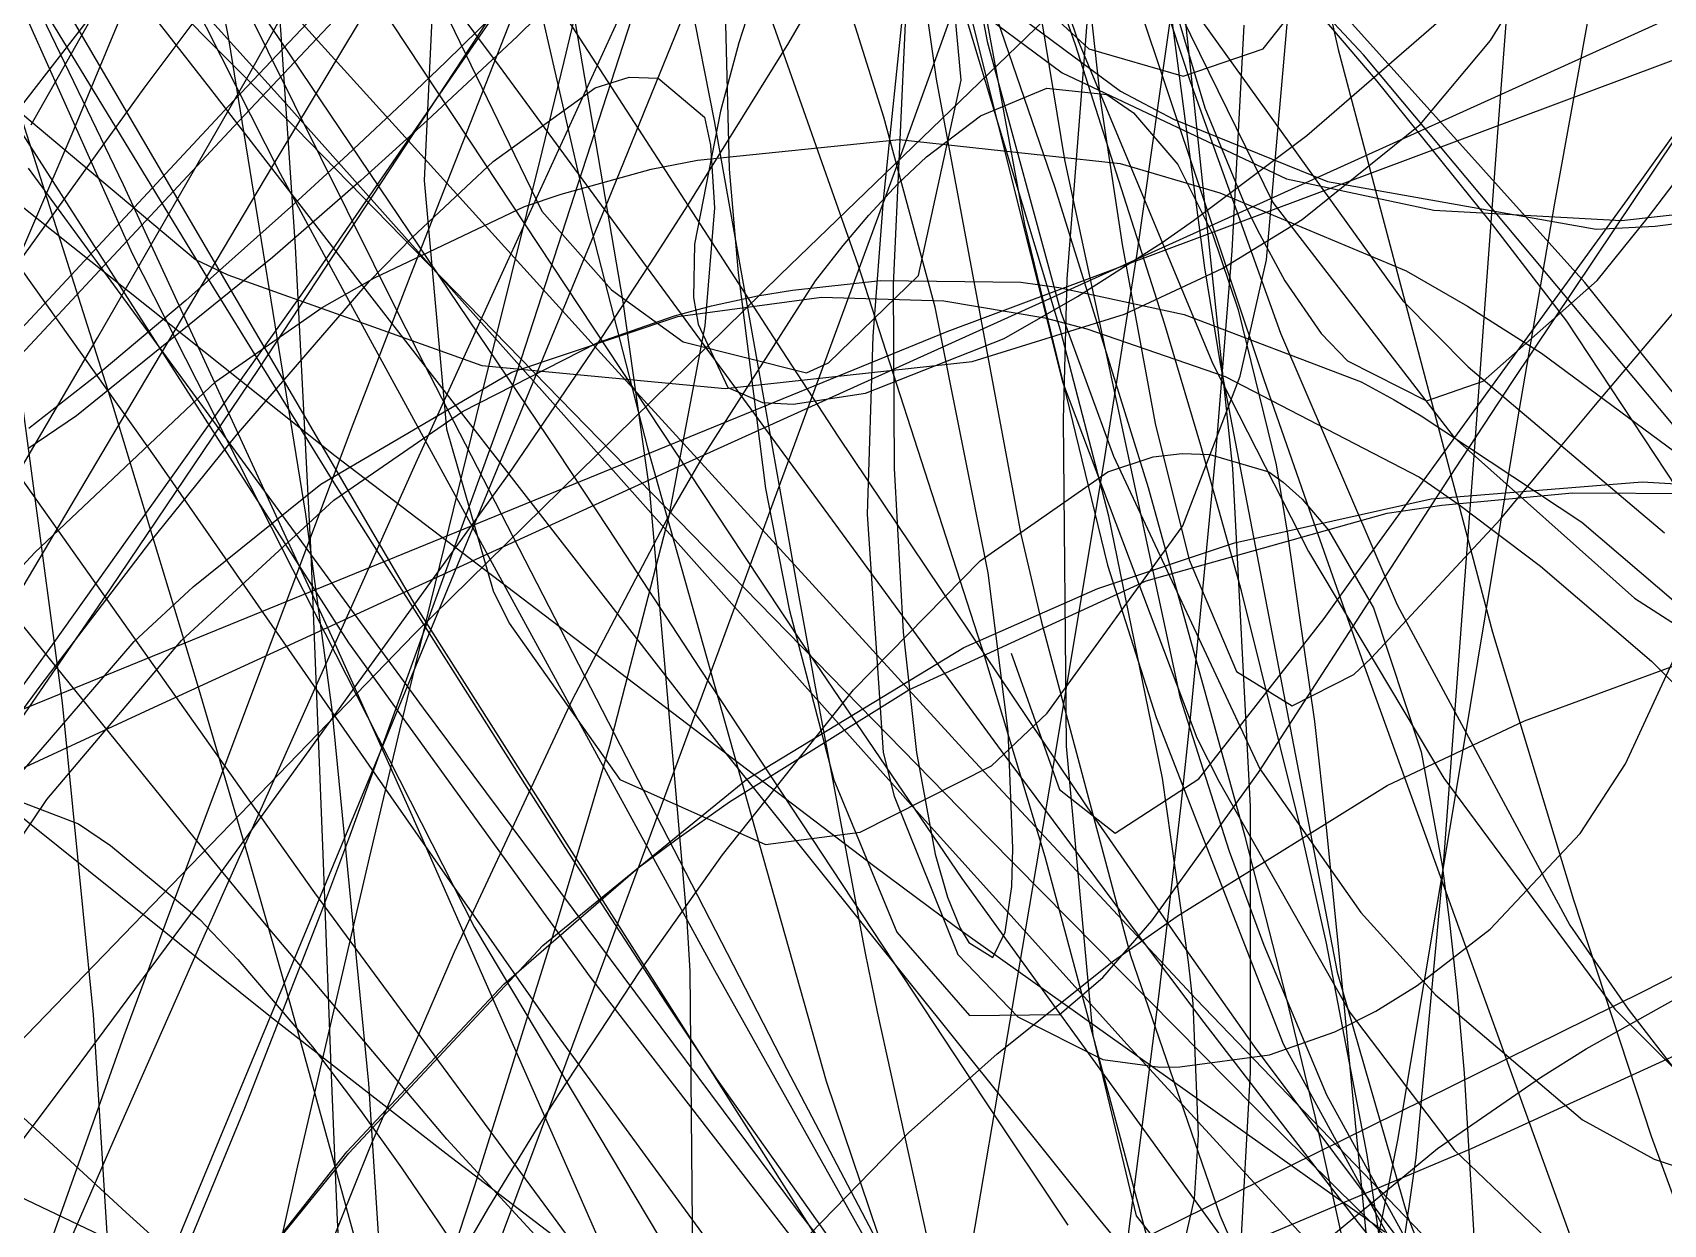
# Model space of a CAD drawing. Header units: metres. Extents: x -307 to 280, y -97 to 158.
# Drawn here: x -3.63 to 8.69, y 23.7 to 32.71 of the extents above; entities that cross this region are included whole.
import ezdxf

# ---------------------------------------------------------------- set-up
doc = ezdxf.new("R2010")
doc.units = ezdxf.units.M

msp = doc.modelspace()

# ---------------------------------------------------------------- linework, layer by layer
for p, q in [((-4.621, 37.298, -1350.394), (-1.763, 31.64, -1355.461)), ((5.286, 36.779, -1334.416), (6.23, 32.578, -1339.397)), ((-3.646, 32.009, -1305.28), (-1.295, 36.173, -1303.201)), ((-2.019, 32.355, -1352.888), (-0.284, 35.455, -1350.686)), ((3.07, 35.295, -1346.037), (3.577, 32.639, -1346.756)), ((6.422, 32.538, -1365.987), (3.93, 35.204, -1365.772)), ((-3.031, 29.899, -1342.954), (-4.668, 35.028, -1344.4)), ((-3.113, 35.096, -1352.438), (-0.859, 30.558, -1356.057)), ((3.427, 35.091, -1354.376), (4.253, 32.673, -1355.379)), ((-0.781, 30.863, -1366.191), (0.807, 34.914, -1364.74)), ((2.604, 30.951, -1333.388), (1.213, 34.89, -1334.804)), ((2.832, 34.897, -1335.606), (3.192, 32.355, -1339.19)), ((-0.198, 34.627, -1345.29), (0.569, 31.293, -1347.887)), ((-4.478, 34.597, -1339.83), (-2.883, 31.038, -1344.21)), ((-2.949, 31.555, -1341.956), (-4.406, 34.58, -1342.977)), ((-1.643, 31.98, -1336.531), (-4.196, 34.552, -1337.757)), ((1.019, 34.571, -1341.491), (1.514, 32.04, -1340.393)), ((4.245, 32.614, -1335.226), (3.532, 34.623, -1335.8)), ((6.525, 32.338, -1367.644), (4.688, 34.493, -1367.656)), ((2.967, 31.896, -1358.192), (3.823, 34.262, -1356.675)), ((4.195, 34.36, -1339.319), (4.434, 32.186, -1343.944)), ((-2.151, 32.152, -1322.673), (-0.198, 34.217, -1321.684)), ((4.594, 34.242, -1346.354), (5.222, 32.137, -1350.899)), ((1.994, 30.359, -1346.799), (-0.382, 34.028, -1348.945)), ((-0.074, 30.917, -1365.015), (1.346, 34.014, -1363.913)), ((3.382, 32.346, -1350.033), (3.218, 34.119, -1350.464)), ((4.092, 31.534, -1333.671), (3.228, 34.053, -1334.413)), ((4.44, 34.063, -1349.034), (5.736, 31.423, -1350.502)), ((7.592, 34.01, -1334.071), (7.438, 32.018, -1334.145)), ((-1.739, 32.191, -1338.639), (-3.314, 33.936, -1339.412)), ((-2.114, 31.997, -1322.616), (-0.289, 33.934, -1321.703)), ((1.33, 33.961, -1340.585), (0.027, 32.677, -1342.599)), ((2.079, 32.627, -1311.63), (2.811, 33.897, -1310.972)), ((4.418, 33.89, -1346.722), (4.18, 30.845, -1347.492)), ((4.819, 33.975, -1339.796), (5.219, 30.928, -1343.117)), ((8.32, 33.932, -1339.8), (7.863, 31.418, -1340.438)), ((-1.923, 30.168, -1344.333), (0.459, 33.792, -1342.399)), ((-0.106, 32.453, -1349.123), (-1.18, 33.882, -1349.93)), ((1.574, 33.819, -1334.382), (1.628, 31.673, -1338.207)), ((2.086, 33.838, -1342.391), (1.702, 32.629, -1345.52)), ((-2.793, 32.287, -1354.015), (-1.726, 33.705, -1352.641)), ((-0.576, 33.739, -1354.05), (-0.675, 31.589, -1356.23)), ((0.717, 31.443, -1363.168), (1.624, 33.67, -1362.14)), ((2.798, 32.067, -1357.603), (2.292, 33.673, -1357.828)), ((5.689, 30.99, -1369.862), (5.931, 33.744, -1370.14)), ((-4.743, 33.546, -1338.623), (-1.248, 28.097, -1346.166)), ((-2.339, 30.895, -1357.588), (-3.954, 33.548, -1358.245)), ((-1.593, 30.741, -1345.473), (0.37, 33.588, -1343.977)), ((0.628, 33.524, -1345.579), (0.38, 32.486, -1345.003)), ((3.012, 33.571, -1348.907), (2.793, 31.439, -1351.613)), ((4.521, 33.519, -1342.41), (5.669, 30.084, -1346.212)), ((-2.289, 32.278, -1349.931), (-3.158, 33.395, -1350.196)), ((0.328, 29.546, -1348.828), (-2.296, 33.439, -1349.615)), ((-1.772, 31.779, -1352.937), (-0.795, 33.405, -1351.682)), ((-2.151, 32.658, -1334.286), (-2.292, 33.373, -1334.424)), ((-0.719, 33.279, -1346.106), (0.212, 31.357, -1346.919)), ((0.828, 30.672, -1334.179), (0.383, 33.27, -1334.731)), ((3.343, 33.279, -1355.718), (4.147, 30.067, -1356.954)), ((3.479, 33.308, -1340.509), (3.86, 31.257, -1343.142)), ((3.898, 33.357, -1338.797), (4.162, 31.744, -1340.947)), ((-3.536, 33.152, -1347.638), (-0.746, 28.382, -1351.219)), ((-3.336, 31.94, -1353.899), (-2.834, 33.148, -1353.14)), ((0.237, 33.219, -1342.112), (-0.513, 32.485, -1343.251)), ((4.131, 30.459, -1356.618), (3.313, 33.17, -1357.102)), ((5.435, 29.413, -1335.207), (5.035, 33.2, -1336.092)), ((5.662, 32.584, -1370.732), (6.123, 33.164, -1372.25)), ((3.254, 33.062, -1353.965), (4.144, 32.401, -1354.708)), ((3.822, 33.068, -1363.806), (4.346, 32.584, -1366.189)), ((4.997, 33.079, -1340.911), (4.709, 31.038, -1340.015)), ((5.994, 31.928, -1371.316), (7.282, 33.046, -1372.79)), ((8.094, 30.817, -1364.773), (6.026, 33.118, -1364.773)), ((-1.776, 32.948, -1338.053), (-1.651, 31.091, -1337.48)), ((-0.22, 31.721, -1347.834), (-1.038, 32.96, -1348.527)), ((1.302, 29.452, -1306.069), (8.922, 32.899, -1301.309)), ((2.013, 30.875, -1305.609), (4.163, 32.947, -1304.359)), ((3.629, 32.973, -1353.948), (4.584, 32.262, -1354.812)), ((4.898, 32.987, -1356.454), (5.112, 32.335, -1356.716)), ((7.38, 32.645, -1359.875), (7.545, 32.911, -1359.853)), ((-4.185, 31.551, -1367.349), (-3.233, 32.779, -1370.093)), ((0.658, 30.284, -1336.602), (-1.694, 32.879, -1337.836)), ((-0.035, 29.958, -1353.624), (0.89, 32.804, -1351.964)), ((2.964, 32.886, -1347.452), (2.867, 30.8, -1348.375)), ((5.137, 32.881, -1351.267), (6.718, 30.679, -1352.605)), ((-1.571, 29.067, -1333.597), (-2.151, 32.658, -1334.286)), ((0.027, 32.677, -1342.599), (-0.65, 32.044, -1343.688)), ((4.253, 32.673, -1355.379), (5.283, 30.204, -1356.437)), ((5.518, 32.761, -1336.605), (5.425, 31.057, -1335.885)), ((1.313, 31.396, -1312.406), (2.079, 32.627, -1311.63)), ((1.702, 32.629, -1345.52), (1.564, 32.113, -1347.105)), ((3.276, 30.449, -1307.23), (9.138, 32.639, -1304.176)), ((3.577, 32.639, -1346.756), (4.135, 30.595, -1347.407)), ((4.921, 30.5, -1334.627), (4.245, 32.614, -1335.226)), ((4.346, 32.584, -1366.189), (5.059, 32.377, -1368.805)), ((5.059, 32.377, -1368.805), (5.662, 32.584, -1370.732)), ((6.23, 32.578, -1339.397), (7.397, 28.176, -1343.89)), ((9.137, 29.293, -1366.016), (6.422, 32.538, -1365.987)), ((6.849, 32.012, -1359.877), (7.38, 32.645, -1359.875)), ((8.415, 31.446, -1377.16), (9.2, 32.541, -1379.107)), ((-0.513, 32.485, -1343.251), (-0.798, 32.213, -1343.702)), ((1.607, 30.116, -1347.676), (-0.106, 32.453, -1349.123)), ((0.38, 32.486, -1345.003), (0.212, 31.805, -1344.672)), ((8.574, 31.313, -1366.962), (9.453, 32.467, -1369.396)), ((-1.351, 29.508, -1331.522), (-4.851, 32.293, -1333.691)), ((-3.799, 30.886, -1355.265), (-2.793, 32.287, -1354.015)), ((-3.144, 30.4, -1354.321), (-2.019, 32.355, -1352.888)), ((-0.156, 31.731, -1347.499), (0.615, 32.288, -1346.615)), ((0.615, 32.288, -1346.615), (0.873, 32.369, -1346.261)), ((0.873, 32.369, -1346.261), (1.092, 32.362, -1345.912)), ((1.092, 32.362, -1345.912), (1.442, 32.067, -1345.168)), ((3.058, 30.87, -1349.382), (3.382, 32.346, -1350.033)), ((3.192, 32.355, -1339.19), (3.831, 28.916, -1343.789)), ((3.527, 32.077, -1345.498), (4.028, 32.286, -1344.89)), ((4.028, 32.286, -1344.89), (4.482, 32.238, -1344.21)), ((4.144, 32.401, -1354.708), (5.839, 31.6, -1355.873)), ((5.112, 32.335, -1356.716), (5.793, 30.434, -1357.501)), ((7.371, 31.288, -1367.599), (6.525, 32.338, -1367.644)), ((-3.913, 32.257, -1354.168), (-2.403, 30.992, -1355.775)), ((-1.324, 31.029, -1349.612), (-2.289, 32.278, -1349.931)), ((0.751, 29.399, -1337.252), (-1.739, 32.191, -1338.639)), ((-0.798, 32.213, -1343.702), (-1.253, 31.785, -1344.439)), ((4.434, 32.186, -1343.944), (4.598, 31.104, -1346.386)), ((4.482, 32.238, -1344.21), (4.684, 32.1, -1343.84)), ((4.584, 32.262, -1354.812), (4.985, 32.052, -1355.122)), ((-3.823, 30.359, -1323.667), (-2.151, 32.152, -1322.673)), ((-0.65, 32.044, -1343.688), (-1.155, 31.588, -1344.535)), ((1.564, 32.113, -1347.105), (1.366, 31.108, -1350.702)), ((1.442, 32.067, -1345.168), (1.487, 31.856, -1344.952)), ((1.514, 32.04, -1340.393), (1.846, 30.188, -1339.584)), ((3.184, 30.631, -1357.31), (2.798, 32.067, -1357.603)), ((3.12, 31.766, -1345.917), (3.527, 32.077, -1345.498)), ((4.684, 32.1, -1343.84), (5.019, 31.71, -1343.13)), ((4.985, 32.052, -1355.122), (6.15, 31.582, -1355.954)), ((5.222, 32.137, -1350.899), (5.52, 31.416, -1352.772)), ((-4.235, 29.85, -1355.229), (-3.336, 31.94, -1353.899)), ((-3.723, 30.272, -1323.563), (-2.114, 31.997, -1322.616)), ((1.744, 28.51, -1334.636), (-1.643, 31.98, -1336.531)), ((5.136, 31.286, -1369.995), (5.994, 31.928, -1371.316)), ((5.957, 31.293, -1359.765), (6.849, 32.012, -1359.877)), ((7.438, 32.018, -1334.145), (7.353, 30.864, -1334.232)), ((0.212, 31.805, -1344.672), (-0.25, 29.942, -1343.841)), ((1.389, 31.741, -1337.91), (2.912, 31.897, -1337.535)), ((1.487, 31.856, -1344.952), (1.517, 31.383, -1344.57)), ((1.553, 28.044, -1360.521), (2.967, 31.896, -1358.192)), ((2.912, 31.897, -1337.535), (4.582, 31.718, -1336.991)), ((7.546, 30.069, -1369.745), (8.78, 31.911, -1372.68)), ((-0.68, 27.602, -1347.643), (-3.666, 31.682, -1349.461)), ((-2.874, 29.924, -1354.198), (-1.772, 31.779, -1352.937)), ((-1.253, 31.785, -1344.439), (-1.661, 31.41, -1345.128)), ((-0.767, 31.157, -1348.139), (-0.156, 31.731, -1347.499)), ((1.736, 28.763, -1345.984), (-0.22, 31.721, -1347.834)), ((0.359, 31.485, -1338.112), (1.039, 31.673, -1337.986)), ((1.039, 31.673, -1337.986), (1.389, 31.741, -1337.91)), ((1.628, 31.673, -1338.207), (1.697, 30.891, -1339.644)), ((2.903, 31.562, -1346.121), (3.12, 31.766, -1345.917)), ((4.162, 31.744, -1340.947), (5.034, 27.688, -1346.151)), ((4.582, 31.718, -1336.991), (5.336, 31.494, -1336.687)), ((5.019, 31.71, -1343.13), (5.279, 31.185, -1342.444)), ((8.174, 29.894, -1369.131), (9.739, 31.745, -1372.8)), ((-2.702, 29.488, -1349.179), (-4.204, 31.597, -1349.987)), ((-1.359, 28.11, -1340.647), (-2.949, 31.555, -1341.956)), ((-1.155, 31.588, -1344.535), (-1.822, 31.007, -1345.711)), ((-1.763, 31.64, -1355.461), (-1.279, 30.74, -1356.07)), ((-0.675, 31.589, -1356.23), (-0.507, 29.712, -1358.4)), ((2.683, 31.326, -1346.315), (2.903, 31.562, -1346.121)), ((5.839, 31.6, -1355.873), (6.952, 31.365, -1356.498)), ((6.15, 31.582, -1355.954), (8.179, 31.221, -1357.193)), ((-0.991, 27.311, -1365.039), (0.717, 31.443, -1363.168)), ((0.081, 31.392, -1338.159), (0.359, 31.485, -1338.112)), ((2.793, 31.439, -1351.613), (2.715, 30.412, -1353.045)), ((4.797, 29.268, -1333.018), (4.092, 31.534, -1333.671)), ((5.336, 31.494, -1336.687), (6.744, 30.906, -1336.048)), ((5.736, 31.423, -1350.502), (7.106, 29.647, -1351.643)), ((7.489, 30.169, -1374.623), (8.415, 31.446, -1377.16)), ((-1.661, 31.41, -1345.128), (-2.478, 30.681, -1346.594)), ((-1.051, 30.854, -1338.303), (0.081, 31.392, -1338.159)), ((0.212, 31.357, -1346.919), (0.739, 30.763, -1347.336)), ((1.07, 31.018, -1312.662), (1.313, 31.396, -1312.406)), ((1.517, 31.383, -1344.57), (1.445, 30.49, -1344.028)), ((2.489, 31.097, -1346.475), (2.683, 31.326, -1346.315)), ((5.52, 31.416, -1352.772), (5.617, 31.217, -1353.362)), ((6.952, 31.365, -1356.498), (8.37, 31.287, -1357.208)), ((7.863, 31.418, -1340.438), (7.579, 29.757, -1340.999)), ((8.187, 30.832, -1365.753), (8.574, 31.313, -1366.962)), ((8.37, 31.287, -1357.208), (9.547, 31.418, -1357.737)), ((8.625, 31.244, -1357.43), (9.348, 31.335, -1357.803)), ((0.569, 31.293, -1347.887), (1.012, 29.569, -1349.081)), ((3.86, 31.257, -1343.142), (4.487, 28.683, -1346.312)), ((4.9, 31.12, -1369.589), (5.136, 31.286, -1369.995)), ((5.279, 31.185, -1342.444), (5.474, 30.612, -1341.817)), ((5.353, 30.923, -1359.647), (5.957, 31.293, -1359.765)), ((5.617, 31.217, -1353.362), (5.827, 30.831, -1354.614)), ((7.957, 30.527, -1367.546), (7.371, 31.288, -1367.599)), ((8.179, 31.221, -1357.193), (8.625, 31.244, -1357.43)), ((-3.409, 27.642, -1338.553), (-3.878, 31.147, -1339.211)), ((-1.651, 31.091, -1337.48), (-1.532, 28.766, -1336.727)), ((-1.088, 30.827, -1348.464), (-0.767, 31.157, -1348.139)), ((1.366, 31.108, -1350.702), (1.36, 30.705, -1352.632)), ((2.28, 30.83, -1346.638), (2.489, 31.097, -1346.475)), ((4.261, 30.711, -1368.306), (4.9, 31.12, -1369.589)), ((4.598, 31.104, -1346.386), (4.846, 29.754, -1349.722)), ((5.425, 31.057, -1335.885), (5.304, 29.52, -1335.351)), ((-1.822, 31.007, -1345.711), (-3.303, 29.812, -1348.611)), ((-2.883, 31.038, -1344.21), (-0.297, 25.947, -1349.619)), ((-2.403, 30.992, -1355.775), (-2.159, 30.876, -1355.969)), ((1.587, 27.284, -1348.474), (-1.324, 31.029, -1349.612)), ((0.665, 30.402, -1313.1), (1.07, 31.018, -1312.662)), ((3.56, 27.991, -1332.282), (2.604, 30.951, -1333.388)), ((4.709, 31.038, -1340.015), (4.464, 29.496, -1339.454)), ((5.219, 30.928, -1343.117), (5.338, 30.203, -1343.868)), ((5.488, 30.111, -1369.658), (5.689, 30.99, -1369.862)), ((-1.357, 29.304, -1357.099), (-2.339, 30.895, -1357.588)), ((-2.159, 30.876, -1355.969), (-0.24, 30.192, -1357.332)), ((-2.097, 29.661, -1349.446), (-1.088, 30.827, -1348.464)), ((-1.447, 30.628, -1338.344), (-1.051, 30.854, -1338.303)), ((-1.212, 29.747, -1366.578), (-0.781, 30.863, -1366.191)), ((-0.75, 28.165, -1307.221), (2.013, 30.875, -1305.609)), ((-0.739, 29.453, -1365.5), (-0.074, 30.917, -1365.015)), ((1.428, 29.495, -1347.208), (2.28, 30.83, -1346.638)), ((1.697, 30.891, -1339.644), (1.903, 29.263, -1342.743)), ((2.107, 30.761, -1337.934), (2.772, 30.833, -1337.714)), ((2.38, 30.212, -1348.682), (3.058, 30.87, -1349.382)), ((2.772, 30.833, -1337.714), (3.833, 30.821, -1337.313)), ((3.833, 30.821, -1337.313), (4.119, 30.779, -1337.19)), ((4.18, 30.845, -1347.492), (4.152, 29.783, -1347.85)), ((4.616, 30.578, -1359.463), (5.353, 30.923, -1359.647)), ((5.827, 30.831, -1354.614), (6.1, 30.432, -1356.189)), ((6.744, 30.906, -1336.048), (7.208, 30.64, -1335.807)), ((7.353, 30.864, -1334.232), (7.26, 29.577, -1334.363)), ((7.325, 30.073, -1362.39), (8.187, 30.832, -1365.753)), ((9.983, 28.455, -1364.611), (8.094, 30.817, -1364.773)), ((-3.485, 28.08, -1347.001), (-1.593, 30.741, -1345.473)), ((-2.478, 30.681, -1346.594), (-3.142, 30.123, -1347.934)), ((-1.279, 30.74, -1356.07), (1.518, 25.623, -1359.126)), ((0.739, 30.763, -1347.336), (1.28, 30.369, -1347.764)), ((1.241, 30.562, -1336.472), (2.325, 30.708, -1336.063)), ((1.36, 30.705, -1352.632), (1.393, 30.503, -1353.82)), ((1.495, 30.641, -1338.116), (1.842, 30.717, -1338.015)), ((1.842, 30.717, -1338.015), (2.107, 30.761, -1337.934)), ((2.325, 30.708, -1336.063), (3.249, 30.68, -1335.666)), ((2.867, 30.8, -1348.375), (2.874, 29.416, -1349.134)), ((3.705, 30.396, -1366.983), (4.261, 30.711, -1368.306)), ((4.119, 30.779, -1337.19), (5.065, 30.575, -1336.754)), ((-2.25, 30.071, -1338.404), (-1.447, 30.628, -1338.344)), ((-0.859, 30.558, -1356.057), (2.065, 24.877, -1359.385)), ((-0.014, 30.14, -1336.869), (1.241, 30.562, -1336.472)), ((0.632, 30.361, -1338.335), (1.215, 30.566, -1338.193)), ((1.03, 29.242, -1333.873), (0.828, 30.672, -1334.179)), ((1.215, 30.566, -1338.193), (1.495, 30.641, -1338.116)), ((3.584, 28.626, -1356.642), (3.184, 30.631, -1357.31)), ((3.249, 30.68, -1335.666), (4.014, 30.551, -1335.302)), ((3.465, 30.222, -1359.096), (4.616, 30.578, -1359.463)), ((4.135, 30.595, -1347.407), (4.533, 29.505, -1347.821)), ((5.065, 30.575, -1336.754), (6.403, 30.067, -1336.046)), ((5.474, 30.612, -1341.817), (5.76, 29.44, -1340.687)), ((6.718, 30.679, -1352.605), (7.212, 30.182, -1352.98)), ((7.208, 30.64, -1335.807), (7.766, 30.284, -1335.502)), ((-5.96, 26.676, -1312.621), (3.276, 30.449, -1307.23)), ((1.445, 30.49, -1344.028), (1.17, 29.042, -1343.347)), ((1.393, 30.503, -1353.82), (1.619, 30.026, -1357.489)), ((4.014, 30.551, -1335.302), (4.33, 30.467, -1335.142)), ((4.496, 29.054, -1356.295), (4.131, 30.459, -1356.618)), ((4.33, 30.467, -1335.142), (5.375, 30.108, -1334.585)), ((5.193, 29.587, -1334.372), (4.921, 30.5, -1334.627)), ((9.597, 28.04, -1367.172), (7.957, 30.527, -1367.546)), ((-4.89, 27.429, -1356.572), (-3.144, 30.4, -1354.321)), ((-0.387, 29.843, -1338.535), (0.632, 30.361, -1338.335)), ((-0.038, 29.367, -1313.888), (0.665, 30.402, -1313.1)), ((1.28, 30.369, -1347.764), (2.212, 30.136, -1348.528)), ((2.452, 29.657, -1346.362), (1.994, 30.359, -1346.799)), ((2.658, 29.982, -1363.469), (3.705, 30.396, -1366.983)), ((2.715, 30.412, -1353.045), (2.672, 29.069, -1355.079)), ((5.793, 30.434, -1357.501), (6.675, 28.382, -1358.421)), ((6.1, 30.432, -1356.189), (6.3, 30.227, -1357.3)), ((-1.914, 26.788, -1346.699), (-4.399, 30.298, -1348.06)), ((-0.24, 30.192, -1357.332), (1.599, 30.018, -1358.318)), ((3.42, 27.267, -1334.969), (0.658, 30.284, -1336.602)), ((1.599, 30.018, -1358.318), (3.465, 30.222, -1359.096)), ((1.846, 30.188, -1339.584), (2.15, 28.471, -1338.817)), ((2.212, 30.136, -1348.528), (2.38, 30.212, -1348.682)), ((5.283, 30.204, -1356.437), (6.006, 28.787, -1357.094)), ((5.338, 30.203, -1343.868), (6.223, 25.609, -1348.52)), ((6.3, 30.227, -1357.3), (6.898, 29.925, -1360.438)), ((7.766, 30.284, -1335.502), (9.078, 29.312, -1334.73)), ((-3.142, 30.123, -1347.934), (-3.664, 29.714, -1349.131)), ((-3.618, 28.779, -1338.449), (-2.25, 30.071, -1338.404)), ((-3.045, 28.503, -1345.286), (-1.923, 30.168, -1344.333)), ((-1.456, 29.295, -1337.234), (-0.014, 30.14, -1336.869)), ((3.686, 27.281, -1345.682), (1.607, 30.116, -1347.676)), ((4.147, 30.067, -1356.954), (5.162, 27.379, -1358.172)), ((5.056, 28.981, -1369.212), (5.488, 30.111, -1369.658)), ((5.375, 30.108, -1334.585), (6.845, 29.347, -1333.724)), ((5.669, 30.084, -1346.212), (6.028, 29.053, -1347.225)), ((6.384, 28.642, -1371.001), (7.489, 30.169, -1374.623)), ((6.403, 30.067, -1336.046), (6.652, 29.931, -1335.896)), ((6.898, 29.925, -1360.438), (7.325, 30.073, -1362.39)), ((7.114, 29.411, -1368.648), (7.546, 30.069, -1369.745)), ((7.212, 30.182, -1352.98), (8.695, 28.927, -1354.069)), ((-1.246, 26.616, -1355.586), (-0.035, 29.958, -1353.624)), ((-0.25, 29.942, -1343.841), (-0.629, 28.404, -1343.223)), ((1.619, 30.026, -1357.489), (1.88, 29.912, -1359.54)), ((2.112, 29.898, -1360.903), (2.658, 29.982, -1363.469)), ((-4.173, 27.738, -1355.556), (-2.874, 29.924, -1354.198)), ((-2.39, 27.783, -1342.318), (-3.031, 29.899, -1342.954)), ((-1.358, 29.173, -1338.679), (-0.387, 29.843, -1338.535)), ((1.88, 29.912, -1359.54), (2.112, 29.898, -1360.903)), ((6.652, 29.931, -1335.896), (6.857, 29.81, -1335.77)), ((7.91, 29.577, -1368.44), (8.174, 29.894, -1369.131)), ((-3.303, 29.812, -1348.611), (-3.671, 29.561, -1349.503)), ((-2.598, 26.062, -1367.788), (-1.212, 29.747, -1366.578)), ((-0.507, 29.712, -1358.4), (-0.155, 28.488, -1360.117)), ((4.152, 29.783, -1347.85), (4.174, 27.315, -1348.844)), ((4.846, 29.754, -1349.722), (5.105, 28.724, -1352.805)), ((6.857, 29.81, -1335.77), (8.07, 29.008, -1334.986)), ((7.579, 29.757, -1340.999), (7.453, 28.992, -1341.305)), ((-2.748, 28.854, -1350.068), (-2.097, 29.661, -1349.446)), ((4.334, 26.858, -1344.43), (2.452, 29.657, -1346.362)), ((5.499, 28.49, -1334.071), (5.193, 29.587, -1334.372)), ((7.26, 29.577, -1334.363), (7.017, 26.351, -1334.837)), ((7.106, 29.647, -1351.643), (8.468, 28.433, -1352.591)), ((7.455, 29.029, -1367.12), (7.91, 29.577, -1368.44)), ((-0.925, 26.934, -1348.096), (-2.702, 29.488, -1349.179)), ((-2.168, 26.264, -1366.441), (-0.739, 29.453, -1365.5)), ((2.73, 26.403, -1328.785), (-1.351, 29.508, -1331.522)), ((-0.191, 28.772, -1307.034), (1.302, 29.452, -1306.069)), ((0.716, 28.959, -1348.695), (0.328, 29.546, -1348.828)), ((1.012, 29.569, -1349.081), (2.362, 24.784, -1352.11)), ((1.19, 29.089, -1347.355), (1.428, 29.495, -1347.208)), ((4.464, 29.496, -1339.454), (4.101, 27.319, -1338.754)), ((4.49, 29.389, -1343.619), (4.833, 29.5, -1343.246)), ((4.533, 29.505, -1347.821), (5.638, 27.145, -1348.903)), ((4.833, 29.5, -1343.246), (5.052, 29.527, -1342.982)), ((5.052, 29.527, -1342.982), (5.259, 29.518, -1342.71)), ((5.304, 29.52, -1335.351), (5.115, 27.555, -1334.783)), ((5.259, 29.518, -1342.71), (5.707, 29.387, -1342.049)), ((-2.384, 26.122, -1316.656), (-0.038, 29.367, -1313.888)), ((2.201, 27.771, -1336.373), (0.751, 29.399, -1337.252)), ((2.874, 29.416, -1349.134), (2.942, 28.176, -1349.956)), ((3.526, 28.715, -1344.457), (4.49, 29.389, -1343.619)), ((5.567, 26.861, -1334.634), (5.435, 29.413, -1335.207)), ((5.707, 29.387, -1342.049), (5.815, 29.309, -1341.862)), ((5.76, 29.44, -1340.687), (5.848, 28.918, -1340.234)), ((6.687, 28.752, -1367.503), (7.114, 29.411, -1368.648)), ((6.845, 29.347, -1333.724), (7.142, 29.14, -1333.534)), ((-2.422, 28.519, -1337.435), (-1.456, 29.295, -1337.234)), ((0.389, 26.551, -1355.948), (-1.357, 29.304, -1357.099)), ((1.31, 25.996, -1333.195), (1.03, 29.242, -1333.873)), ((1.903, 29.263, -1342.743), (2.081, 28.35, -1344.632)), ((5.527, 26.634, -1332.299), (4.797, 29.268, -1333.018)), ((5.815, 29.309, -1341.862), (5.958, 29.181, -1341.594)), ((6.932, 29.183, -1340.405), (8.527, 29.312, -1340.624)), ((7.012, 29.136, -1340.084), (8.001, 29.23, -1340.209)), ((8.001, 29.23, -1340.209), (9.646, 29.221, -1340.343)), ((8.527, 29.312, -1340.624), (9.882, 29.23, -1340.728)), ((-2.51, 28.113, -1338.796), (-1.358, 29.173, -1338.679)), ((0.441, 27.663, -1347.773), (1.19, 29.089, -1347.355)), ((5.446, 28.852, -1340.123), (6.932, 29.183, -1340.405)), ((5.958, 29.181, -1341.594), (6.157, 28.946, -1341.185)), ((6.601, 29.076, -1340.024), (7.012, 29.136, -1340.084)), ((7.142, 29.14, -1333.534), (7.759, 28.675, -1333.133)), ((-1.372, 27.59, -1333.32), (-1.571, 29.067, -1333.597)), ((1.411, 27.898, -1348.439), (0.716, 28.959, -1348.695)), ((1.17, 29.042, -1343.347), (0.723, 27.319, -1342.656)), ((2.672, 29.069, -1355.079), (2.793, 27.267, -1358.241)), ((4.031, 27.565, -1368.046), (5.056, 28.981, -1369.212)), ((4.902, 27.075, -1355.672), (4.496, 29.054, -1356.295)), ((4.779, 28.565, -1339.669), (6.601, 29.076, -1340.024)), ((6.028, 29.053, -1347.225), (6.438, 27.888, -1348.322)), ((6.48, 27.981, -1363.252), (7.455, 29.029, -1367.12)), ((7.453, 28.992, -1341.305), (7.17, 27.274, -1342.079)), ((8.07, 29.008, -1334.986), (8.938, 28.268, -1334.36)), ((-3.571, 27.778, -1350.849), (-2.748, 28.854, -1350.068)), ((3.831, 28.916, -1343.789), (3.986, 28.262, -1344.63)), ((4.413, 28.507, -1339.892), (5.446, 28.852, -1340.123)), ((5.848, 28.918, -1340.234), (6.05, 27.501, -1339.049)), ((6.157, 28.946, -1341.185), (6.496, 28.36, -1340.359)), ((-3.938, 28.434, -1338.453), (-3.618, 28.779, -1338.449)), ((-2.75, 27.595, -1308.736), (-0.191, 28.772, -1307.034)), ((-1.532, 28.766, -1336.727), (-1.441, 26.501, -1335.937)), ((2.192, 28.077, -1345.531), (1.736, 28.763, -1345.984)), ((2.568, 27.741, -1345.13), (3.526, 28.715, -1344.457)), ((5.105, 28.724, -1352.805), (5.461, 27.879, -1356.478)), ((5.629, 27.117, -1364.192), (6.687, 28.752, -1367.503)), ((6.006, 28.787, -1357.094), (7.029, 27.074, -1357.969)), ((3.736, 27.429, -1356.03), (3.584, 28.626, -1356.642)), ((4.487, 28.683, -1346.312), (4.854, 27.532, -1347.691)), ((6.123, 28.281, -1370.051), (6.384, 28.642, -1371.001)), ((7.759, 28.675, -1333.133), (8.598, 27.957, -1332.571)), ((-4.856, 25.876, -1346.894), (-3.045, 28.503, -1345.286)), ((-2.414, 26.626, -1342.449), (-3.928, 28.496, -1342.85)), ((-2.868, 28.105, -1337.519), (-2.422, 28.519, -1337.435)), ((-0.155, 28.488, -1360.117), (-0.033, 28.244, -1360.53)), ((3.587, 26.623, -1333.507), (1.744, 28.51, -1334.636)), ((2.15, 28.471, -1338.817), (2.209, 28.141, -1338.666)), ((2.985, 27.74, -1339.232), (4.779, 28.565, -1339.669)), ((3.401, 28.062, -1339.639), (4.413, 28.507, -1339.892)), ((5.937, 26.729, -1333.61), (5.499, 28.49, -1334.071)), ((7.238, 24.277, -1311.754), (16.661, 28.583, -1306.198)), ((-0.629, 28.404, -1343.223), (-0.863, 27.437, -1342.85)), ((-0.746, 28.382, -1351.219), (2.471, 23.321, -1354.187)), ((2.081, 28.35, -1344.632), (2.419, 27.062, -1347.604)), ((6.496, 28.36, -1340.359), (6.857, 27.274, -1339.157)), ((6.675, 28.382, -1358.421), (7.98, 25.963, -1359.673)), ((8.468, 28.433, -1352.591), (9.244, 27.935, -1353.079)), ((-0.033, 28.244, -1360.53), (0.802, 27.064, -1362.893)), ((3.986, 28.262, -1344.63), (4.66, 25.735, -1347.862)), ((5.176, 27.07, -1365.606), (6.123, 28.281, -1370.051)), ((-4.575, 24.209, -1309.596), (-0.75, 28.165, -1307.221)), ((-3.9, 26.911, -1337.683), (-2.868, 28.105, -1337.519)), ((-3.526, 26.912, -1338.862), (-2.51, 28.113, -1338.796)), ((-0.766, 26.793, -1340.11), (-1.359, 28.11, -1340.647)), ((-1.248, 28.097, -1346.166), (0.577, 25.57, -1349.16)), ((2.209, 28.141, -1338.666), (2.278, 27.763, -1338.492)), ((2.942, 28.176, -1349.956), (3.044, 27.267, -1350.71)), ((7.397, 28.176, -1343.89), (8.009, 26.155, -1345.724)), ((8.4, 27.182, -1372.345), (8.865, 28.184, -1372.852)), ((-1.836, 25.27, -1324.491), (-5.218, 27.98, -1327.119)), ((-5.038, 25.937, -1348.313), (-3.485, 28.08, -1347.001)), ((0.346, 24.788, -1362.376), (1.553, 28.044, -1360.521)), ((1.759, 27.065, -1339.18), (3.401, 28.062, -1339.639)), ((3.389, 26.316, -1344.278), (2.192, 28.077, -1345.531)), ((4.017, 26.48, -1331.707), (3.56, 27.991, -1332.282)), ((3.759, 28.017, -1354.601), (4.124, 26.987, -1358.065)), ((6.348, 27.858, -1362.639), (6.48, 27.981, -1363.252)), ((3.557, 24.645, -1347.499), (1.411, 27.898, -1348.439)), ((5.461, 27.879, -1356.478), (5.882, 27.619, -1359.88)), ((5.882, 27.619, -1359.88), (6.348, 27.858, -1362.639)), ((6.438, 27.888, -1348.322), (8.127, 23.218, -1352.375)), ((7.637, 27.508, -1341.739), (8.842, 27.951, -1341.902)), ((8.53, 25.46, -1307.433), (13.364, 27.932, -1304.334)), ((8.598, 27.957, -1332.571), (9.605, 26.955, -1331.873)), ((-4.299, 26.79, -1351.536), (-3.571, 27.778, -1350.849)), ((-2.009, 26.491, -1341.916), (-2.39, 27.783, -1342.318)), ((1.578, 26.495, -1345.715), (2.568, 27.741, -1345.13)), ((1.63, 26.894, -1338.857), (2.985, 27.74, -1339.232)), ((3.11, 26.753, -1335.794), (2.201, 27.771, -1336.373)), ((2.278, 27.763, -1338.492), (2.655, 25.752, -1337.544)), ((-3.175, 25.286, -1338.12), (-3.409, 27.642, -1338.553)), ((2.151, 23.801, -1345.678), (-0.68, 27.602, -1347.643)), ((-0.448, 25.763, -1348.218), (0.441, 27.663, -1347.773)), ((5.034, 27.688, -1346.151), (5.405, 26.522, -1347.593)), ((-4.037, 26.997, -1309.611), (-2.75, 27.595, -1308.736)), ((-1.094, 24.768, -1332.842), (-1.372, 27.59, -1333.32)), ((3.61, 27.166, -1367.534), (4.031, 27.565, -1368.046)), ((4.854, 27.532, -1347.691), (5.814, 25.067, -1350.638)), ((5.115, 27.555, -1334.783), (5.04, 26.87, -1334.621)), ((6.05, 27.501, -1339.049), (6.14, 26.701, -1338.405)), ((6.599, 27.018, -1341.573), (7.637, 27.508, -1341.739)), ((-0.863, 27.437, -1342.85), (-1.093, 26.472, -1342.484)), ((3.772, 26.544, -1355.328), (3.736, 27.429, -1356.03)), ((5.162, 27.379, -1358.172), (5.331, 27.046, -1358.353)), ((-2.405, 23.909, -1366.536), (-0.991, 27.311, -1365.039)), ((0.723, 27.319, -1342.656), (0.574, 26.806, -1342.46)), ((4.418, 23.751, -1347.193), (1.587, 27.284, -1348.474)), ((2.793, 27.267, -1358.241), (2.875, 26.938, -1358.953)), ((3.044, 27.267, -1350.71), (3.185, 26.501, -1351.533)), ((5.155, 25.406, -1333.865), (3.42, 27.267, -1334.969)), ((4.661, 25.969, -1344.677), (3.686, 27.281, -1345.682)), ((4.101, 27.319, -1338.754), (3.841, 25.788, -1338.317)), ((4.174, 27.315, -1348.844), (4.376, 25.13, -1350.117)), ((7.17, 27.274, -1342.079), (6.678, 24.339, -1343.789)), ((6.857, 27.274, -1339.157), (7.016, 26.414, -1338.353)), ((2.619, 26.667, -1366.177), (3.61, 27.166, -1367.534)), ((4.823, 25.997, -1361.143), (5.629, 27.117, -1364.192)), ((5.638, 27.145, -1348.903), (6.4, 26.059, -1349.608)), ((8.058, 26.656, -1371.939), (8.4, 27.182, -1372.345)), ((-4.053, 27.021, -1339.533), (-3.287, 26.73, -1338.733)), ((0.22, 25.809, -1338.72), (1.759, 27.065, -1339.18)), ((0.802, 27.064, -1362.893), (1.903, 26.574, -1365.061)), ((2.419, 27.062, -1347.604), (2.895, 25.91, -1351.034)), ((4.124, 26.987, -1358.065), (4.546, 26.658, -1361.521)), ((4.546, 26.658, -1361.521), (5.176, 27.07, -1365.606)), ((5.1, 25.685, -1355.061), (4.902, 27.075, -1355.672)), ((5.014, 26.032, -1341.278), (6.599, 27.018, -1341.573)), ((5.331, 27.046, -1358.353), (6.32, 25.302, -1359.384)), ((7.029, 27.074, -1357.969), (8.32, 25.33, -1359.023)), ((-4.419, 25.596, -1338.899), (-3.526, 26.912, -1338.862)), ((0.351, 25.105, -1347.253), (-0.925, 26.934, -1348.096)), ((1.226, 26.609, -1338.741), (1.63, 26.894, -1338.857)), ((2.875, 26.938, -1358.953), (3.355, 25.741, -1361.927)), ((5.04, 26.87, -1334.621), (4.872, 25.424, -1334.319)), ((5.567, 24.851, -1334.221), (5.567, 26.861, -1334.634)), ((-1.502, 26.207, -1346.462), (-1.914, 26.788, -1346.699)), ((0.44, 24.054, -1338.857), (-0.766, 26.793, -1340.11)), ((0.574, 26.806, -1342.46), (0.329, 25.992, -1342.149)), ((4.635, 25.062, -1334.767), (3.11, 26.753, -1335.794)), ((5.063, 25.804, -1343.649), (4.334, 26.858, -1344.43)), ((-3.287, 26.73, -1338.733), (-3.046, 26.566, -1338.457)), ((-1.882, 25.978, -1342.294), (-2.414, 26.626, -1342.449)), ((-1.458, 26.052, -1355.918), (-1.246, 26.616, -1355.586)), ((1.903, 26.574, -1365.061), (2.619, 26.667, -1366.177)), ((5.604, 24.58, -1332.182), (3.587, 26.623, -1333.507)), ((5.839, 25.415, -1331.984), (5.527, 26.634, -1332.299)), ((6.141, 25.828, -1333.387), (5.937, 26.729, -1333.61)), ((6.14, 26.701, -1338.405), (6.261, 25.499, -1337.444)), ((7.379, 25.934, -1371.039), (8.058, 26.656, -1371.939)), ((-3.046, 26.566, -1338.457), (-2.371, 26.006, -1337.649)), ((-1.441, 26.501, -1335.937), (-1.382, 24.893, -1335.323)), ((1.155, 25.375, -1355.342), (0.389, 26.551, -1355.948)), ((0.94, 26.396, -1338.657), (1.226, 26.609, -1338.741)), ((0.951, 25.612, -1346.046), (1.578, 26.495, -1345.715)), ((3.185, 26.501, -1351.533), (3.279, 26.175, -1352.022)), ((3.764, 26.255, -1355.022), (3.772, 26.544, -1355.328)), ((5.405, 26.522, -1347.593), (5.667, 25.812, -1348.476)), ((-1.691, 25.383, -1341.562), (-2.009, 26.491, -1341.916)), ((-1.093, 26.472, -1342.484), (-1.642, 24.112, -1341.599)), ((-0.074, 25.517, -1338.347), (0.94, 26.396, -1338.657)), ((3.338, 25.951, -1328.368), (2.73, 26.403, -1328.785)), ((4.792, 23.586, -1330.59), (4.017, 26.48, -1331.707)), ((7.016, 26.414, -1338.353), (7.072, 25.984, -1337.976)), ((-2.381, 25.785, -1366.574), (-2.168, 26.264, -1366.441)), ((5.587, 23.282, -1341.778), (3.389, 26.316, -1344.278)), ((3.714, 25.91, -1354.475), (3.764, 26.255, -1355.022)), ((7.017, 26.351, -1334.837), (6.816, 24.209, -1335.352)), ((-3.275, 24.922, -1317.725), (-2.384, 26.122, -1316.656)), ((1.097, 22.683, -1344.837), (-1.502, 26.207, -1346.462)), ((3.279, 26.175, -1352.022), (3.373, 25.942, -1352.499)), ((8.009, 26.155, -1345.724), (8.594, 24.37, -1347.278)), ((-2.944, 25.129, -1368.086), (-2.598, 26.062, -1367.788)), ((-2.371, 26.006, -1337.649), (-2.084, 25.704, -1337.285)), ((-2.03, 24.581, -1356.784), (-1.458, 26.052, -1355.918)), ((4.533, 25.693, -1341.183), (5.014, 26.032, -1341.278)), ((6.4, 26.059, -1349.608), (6.965, 25.437, -1350.129)), ((-0.504, 24.347, -1341.827), (-1.882, 25.978, -1342.294)), ((0.329, 25.992, -1342.149), (-0.298, 23.988, -1341.377)), ((-0.297, 25.947, -1349.619), (2.911, 20.576, -1354.378)), ((1.334, 25.615, -1333.118), (1.31, 25.996, -1333.195)), ((2.895, 25.91, -1351.034), (3.443, 25.282, -1354.394)), ((6.582, 23.645, -1326.079), (3.338, 25.951, -1328.368)), ((3.373, 25.942, -1352.499), (3.439, 25.833, -1352.841)), ((3.621, 25.72, -1353.834), (3.714, 25.91, -1354.475)), ((4.451, 25.569, -1359.556), (4.823, 25.997, -1361.143)), ((5.217, 25.229, -1344.082), (4.661, 25.969, -1344.677)), ((6.826, 25.508, -1370.227), (7.379, 25.934, -1371.039)), ((7.072, 25.984, -1337.976), (7.129, 25.452, -1337.519)), ((7.98, 25.963, -1359.673), (8.421, 25.329, -1360.076)), ((-3.025, 24.326, -1366.958), (-2.381, 25.785, -1366.574)), ((-1.245, 24.242, -1338.276), (0.22, 25.809, -1338.72)), ((-1.086, 24.282, -1348.518), (-0.448, 25.763, -1348.218)), ((3.439, 25.833, -1352.841), (3.621, 25.72, -1353.834)), ((3.841, 25.788, -1338.317), (3.655, 24.695, -1338.027)), ((5.598, 25.047, -1343.063), (5.063, 25.804, -1343.649)), ((5.667, 25.812, -1348.476), (6.141, 24.683, -1349.902)), ((6.45, 24.228, -1333.045), (6.141, 25.828, -1333.387)), ((8.103, 25.029, -1345.618), (9.523, 25.826, -1345.778)), ((-2.084, 25.704, -1337.285), (-1.521, 25.044, -1336.549)), ((2.655, 25.752, -1337.544), (2.746, 25.308, -1337.325)), ((3.355, 25.741, -1361.927), (3.81, 25.27, -1363.668)), ((3.653, 24.992, -1341.002), (4.533, 25.693, -1341.183)), ((4.66, 25.735, -1347.862), (5.335, 23.774, -1350.391)), ((5.135, 25.371, -1354.9), (5.1, 25.685, -1355.061)), ((-1.261, 24.251, -1337.977), (-0.074, 25.517, -1338.347)), ((0.346, 24.692, -1346.341), (0.951, 25.612, -1346.046)), ((0.577, 25.57, -1349.16), (3.449, 21.866, -1353.181)), ((1.357, 23.1, -1332.652), (1.334, 25.615, -1333.118)), ((1.518, 25.623, -1359.126), (3.942, 21.297, -1360.959)), ((4.123, 25.288, -1358.033), (4.451, 25.569, -1359.556)), ((6.223, 25.609, -1348.52), (6.754, 23.766, -1350.367)), ((6.514, 25.315, -1369.738), (6.826, 25.508, -1370.227)), ((-1.098, 23.231, -1340.842), (-1.691, 25.383, -1341.562)), ((2.21, 22.342, -1311.58), (8.53, 25.46, -1307.433)), ((4.872, 25.424, -1334.319), (4.643, 23.63, -1334.032)), ((7.534, 22.934, -1332.243), (5.155, 25.406, -1333.865)), ((6.058, 24.511, -1331.762), (5.839, 25.415, -1331.984)), ((6.261, 25.499, -1337.444), (6.328, 24.783, -1336.866)), ((6.965, 25.437, -1350.129), (8.077, 24.493, -1351.169)), ((7.129, 25.452, -1337.519), (7.181, 24.846, -1337.01)), ((-2.996, 22.466, -1337.648), (-3.175, 25.286, -1338.12)), ((-0.513, 24.238, -1323.456), (-1.836, 25.27, -1324.491)), ((1.535, 24.802, -1355.011), (1.155, 25.375, -1355.342)), ((2.746, 25.308, -1337.325), (3.219, 23.166, -1336.222)), ((3.443, 25.282, -1354.394), (4.123, 25.288, -1358.033)), ((3.81, 25.27, -1363.668), (4.451, 24.949, -1365.573)), ((5.174, 24.379, -1354.191), (5.135, 25.371, -1354.9)), ((6.205, 25.158, -1369.229), (6.514, 25.315, -1369.738)), ((6.32, 25.302, -1359.384), (7.106, 24.266, -1360.17)), ((8.32, 25.33, -1359.023), (9.714, 23.932, -1360.157)), ((8.421, 25.329, -1360.076), (8.821, 24.81, -1360.442)), ((6.384, 23.716, -1342.77), (5.217, 25.229, -1344.082)), ((5.712, 24.984, -1368.345), (6.205, 25.158, -1369.229)), ((-4.475, 20.821, -1369.361), (-2.944, 25.129, -1368.086)), ((-2.928, 23.792, -1334.266), (-4.362, 25.116, -1334.961)), ((-1.521, 25.044, -1336.549), (-1.158, 24.564, -1336.058)), ((3.036, 21.439, -1345.315), (0.351, 25.105, -1347.253)), ((4.376, 25.13, -1350.117), (4.703, 23.769, -1351.503)), ((6.553, 22.977, -1333.384), (4.635, 25.062, -1334.767)), ((7.205, 22.903, -1341.224), (5.598, 25.047, -1343.063)), ((5.814, 25.067, -1350.638), (6.643, 23.552, -1352.521)), ((7.758, 24.814, -1345.571), (8.103, 25.029, -1345.618)), ((-4.01, 23.943, -1318.613), (-3.275, 24.922, -1317.725)), ((-1.382, 24.893, -1335.323), (-1.336, 23.79, -1334.863)), ((2.984, 24.396, -1340.86), (3.653, 24.992, -1341.002)), ((4.451, 24.949, -1365.573), (4.883, 24.89, -1366.618)), ((4.883, 24.89, -1366.618), (5.033, 24.894, -1366.948)), ((5.033, 24.894, -1366.948), (5.712, 24.984, -1368.345)), ((-0.989, 23.12, -1332.62), (-1.094, 24.768, -1332.842)), ((-0.378, 22.841, -1363.436), (0.346, 24.788, -1362.376)), ((2.785, 23.039, -1353.65), (1.535, 24.802, -1355.011)), ((2.065, 24.877, -1359.385), (4.625, 19.993, -1361.369)), ((2.362, 24.784, -1352.11), (3.54, 21.303, -1354.046)), ((5.481, 23.305, -1333.948), (5.567, 24.851, -1334.221)), ((6.328, 24.783, -1336.866), (6.358, 24.468, -1336.607)), ((6.981, 24.277, -1345.448), (7.758, 24.814, -1345.571)), ((7.181, 24.846, -1337.01), (7.262, 23.492, -1335.891)), ((0.16, 24.399, -1346.428), (0.346, 24.692, -1346.341)), ((3.655, 24.695, -1338.027), (3.371, 23.016, -1337.608)), ((4.19, 23.698, -1347.199), (3.557, 24.645, -1347.499)), ((6.141, 24.683, -1349.902), (7.387, 22.414, -1352.946)), ((-3.397, 21.29, -1358.714), (-2.03, 24.581, -1356.784)), ((-1.158, 24.564, -1336.058), (-0.848, 24.13, -1335.632)), ((8.211, 22.018, -1330.343), (5.604, 24.58, -1332.182)), ((-1.647, 22.92, -1325.483), (-4.953, 24.491, -1328.162)), ((-0.196, 23.819, -1346.59), (0.16, 24.399, -1346.428)), ((6.42, 22.895, -1331.414), (6.058, 24.511, -1331.762)), ((6.358, 24.468, -1336.607), (6.483, 23.183, -1335.522)), ((8.077, 24.493, -1351.169), (8.617, 24.196, -1351.692)), ((-3.734, 22.703, -1367.348), (-3.025, 24.326, -1366.958)), ((-1.695, 22.774, -1348.794), (-1.086, 24.282, -1348.518)), ((1.512, 22.154, -1340.934), (-0.504, 24.347, -1341.827)), ((-0.264, 21.116, -1316.235), (7.238, 24.277, -1311.754)), ((1.959, 23.344, -1340.642), (2.984, 24.396, -1340.86)), ((5.144, 23.897, -1353.682), (5.174, 24.379, -1354.191)), ((5.572, 23.113, -1345.171), (6.981, 24.277, -1345.448)), ((6.678, 24.339, -1343.789), (6.409, 23.005, -1344.934)), ((8.594, 24.37, -1347.278), (9.787, 21.122, -1350.051)), ((-2.059, 23.244, -1337.729), (-1.261, 24.251, -1337.977)), ((-1.769, 23.596, -1338.12), (-1.245, 24.242, -1338.276)), ((0.803, 23.234, -1322.425), (-0.513, 24.238, -1323.456)), ((6.674, 22.73, -1332.851), (6.45, 24.228, -1333.045)), ((6.816, 24.209, -1335.352), (6.493, 21.937, -1336.159)), ((7.106, 24.266, -1360.17), (8.594, 22.848, -1361.662)), ((8.617, 24.196, -1351.692), (10.084, 23.704, -1353.182)), ((-1.642, 24.112, -1341.599), (-2.024, 22.392, -1340.955)), ((-0.848, 24.13, -1335.632), (-0.567, 23.721, -1335.243)), ((1.357, 21.967, -1337.754), (0.44, 24.054, -1338.857)), ((-3.27, 21.827, -1367.429), (-2.405, 23.909, -1366.536)), ((-0.298, 23.988, -1341.377), (-0.98, 21.911, -1340.533)), ((-0.746, 21.835, -1333.144), (-2.928, 23.792, -1334.266)), ((-1.336, 23.79, -1334.863), (-1.258, 22.228, -1334.142)), ((-0.891, 22.613, -1346.884), (-0.196, 23.819, -1346.59)), ((4.287, 21.089, -1344.1), (2.151, 23.801, -1345.678)), ((5.073, 23.59, -1353.157), (5.144, 23.897, -1353.682)), ((-0.567, 23.721, -1335.243), (0.361, 22.309, -1333.946)), ((6.145, 21.669, -1346.348), (4.418, 23.751, -1347.193)), ((4.703, 23.769, -1351.503), (4.944, 23.461, -1352.499)), ((5.335, 23.774, -1350.391), (5.765, 22.79, -1351.725)), ((7.387, 22.46, -1341.581), (6.384, 23.716, -1342.77)), ((6.754, 23.766, -1350.367), (7.752, 21.191, -1353.125))]:
    msp.add_line(p, q)

doc.saveas('drawing.dxf')
